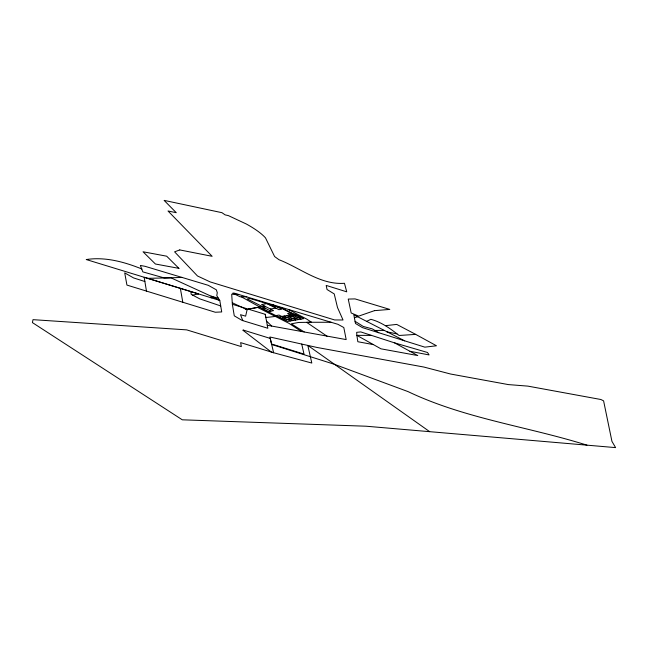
<?xml version="1.0" encoding="UTF-8"?>
<svg xmlns="http://www.w3.org/2000/svg" width="648" height="648" viewBox="0 0 648 648"><rect width="100%" height="100%" fill="white"/><g stroke="black" fill="none" stroke-linecap="round" stroke-linejoin="round"><path stroke-width="0.97" d="M232.357 304.293L265.243 314.304L267.843 328.269L242.012 320.387L234.276 315.827L232.357 304.293L231.701 294.208L238.658 294.459M232.365 302.794L247.107 309.72L245.641 316.159L240.497 314.701L242.806 320.63M366.533 321.408L370.859 319.31C381.364 322.088 390.55 328.73 399.128 335.478L415.684 334.384L436.485 345.781L424.845 347.15L362.41 327.613L355.477 323.474L353.824 314.798L404.66 340.84M246.021 308.456L245.074 308.78L247.107 309.72M354.416 317.804L357.494 316.751M192.659 295.124L198.531 293.917L219.785 300.445L221.713 311.939L215.306 312.247L126.927 285.079L124.716 272.873L133.593 277.935L144.877 281.524M281.435 318.419L296.055 315.657L280.171 307.598M259.799 307.014L248.249 309.128L259.799 307.014L241.283 296.8L240.141 296.808L232.754 293.18L234.317 293.155L288.247 309.404L306.682 319.075L311.518 322.267L331.12 322.275M264.732 306.164L259.354 307.103L268.199 311.591L273.569 310.651L261.573 304.56L266.952 303.612L278.948 309.704L281.637 309.234L272.8 304.746L270.111 305.216M275.125 306.075L273.472 306.366L269.641 304.422M270.41 309.039L275.789 308.1M275.886 315.6L279.005 315.058L284.496 317.836M290.79 312.984L287.615 313.543L292.937 316.248M275.36 316.443L265.826 317.528L265.243 314.304M385.657 325.644L396.73 324.413L415.684 334.384M211.005 297.748L213.824 297.448L219.785 300.445L216.78 295.658L217.274 292.669L216.327 289.81L208.283 285.322L145.063 266.32L140.373 265.453L142.811 271.877L164.349 277.968L182.104 277.433M141.944 269.017C124.376 261.954 105.324 256.64 86.249 259.548L147.679 278.34L170.975 277.83L213.824 297.448M374.925 330.44L383.94 330.375M371.223 335.381L356.862 335.356L356.667 332.335L360.782 331.922L394.632 342.897L427.534 352.496L429.073 354.926L409.925 351.273M241.283 296.8L246.815 296.914M267.235 325.256L346.178 339.584L343.805 327.524L337.851 324.292L288.749 309.558L289.761 310.198M373.41 344.606L357.834 341.731L356.862 335.356L380.935 348.818L417.766 355.566L394.632 342.897M386.767 331.8L396.957 333.898M210.989 296.144L218.449 298.234M586.934 445.152C527.553 426.53 464.705 418.6 408.078 391.619L333.923 364.152L271.674 344.477L269.892 337.001L317.123 347.482L423.889 367.052L450.603 374.026L508.332 384.588L527.853 386.119L600.899 399.508L603.596 400.861L611.947 441.385L615.6 447.614L366.071 426.214L182.274 419.807L32.4 322.591L33.016 319.658L186.697 329.873L241.331 346.615L240.651 342.63L273.626 352.739L311.81 363.05L307.8 345.408L429.673 431.665M146.472 291.106L144.172 277.263L198.531 293.917L147.679 278.34M271.569 344.007L304.009 354.1L301.717 344.064M220.709 305.945L199.746 298.858L191.217 294.362L190.771 291.543M292.248 314.62L301.085 319.1M289.559 315.09L298.396 319.577M286.87 315.56L295.707 320.047M284.18 316.03L293.018 320.517M262.043 306.634L270.888 311.121M281.491 316.499L290.328 320.987M257.588 307.419L288.968 323.344L301.271 331.395M378.796 332.74L372.308 328.892L363.245 326.438L355.072 321.303M304.196 331.946L291.325 323.822L298.566 322.453L311.518 322.267L306.634 322.331L327.021 336.207M266.466 321.011L271.666 326.057M180.347 288.352L182.817 302.3M179.763 249.926L174.596 251.829L197.478 275.967L210.163 281.912L334.635 319.95L343.027 319.991L337.495 307.517L334.222 293.917L327.038 289.51L326.203 285.42L346.737 291.835L344.461 283.298C320.234 285.063 300.437 268.029 278.996 259.726L274.606 256.543L265.486 237.865A59.721 16.257 19.4 0 0 246.362 224.03L228.323 215.59L225.139 214.885L221.94 212.682L164.114 200.386L176.28 212.706L167.994 210.973L212.147 256.308L179.763 249.926M374.471 310.651L358.684 316.127L351.184 312.984L348.243 299.076L355.047 298.906L389.78 309.412L374.471 310.651M249.828 298.453L247.236 298.906L264.991 307.921L261.841 308.472L284.715 320.088L300.202 317.366L282.107 308.181L249.828 298.453M294.937 314.142L278.802 316.977L287.639 321.465L303.774 318.63L294.937 314.142M243.502 330.14L242.798 330.156L271.269 352.018L273.626 352.739L270.232 338.41L243.502 330.14M178.929 268.361L155.415 264.011L143.03 251.772L166.674 256.187L178.929 268.361"/></g></svg>
